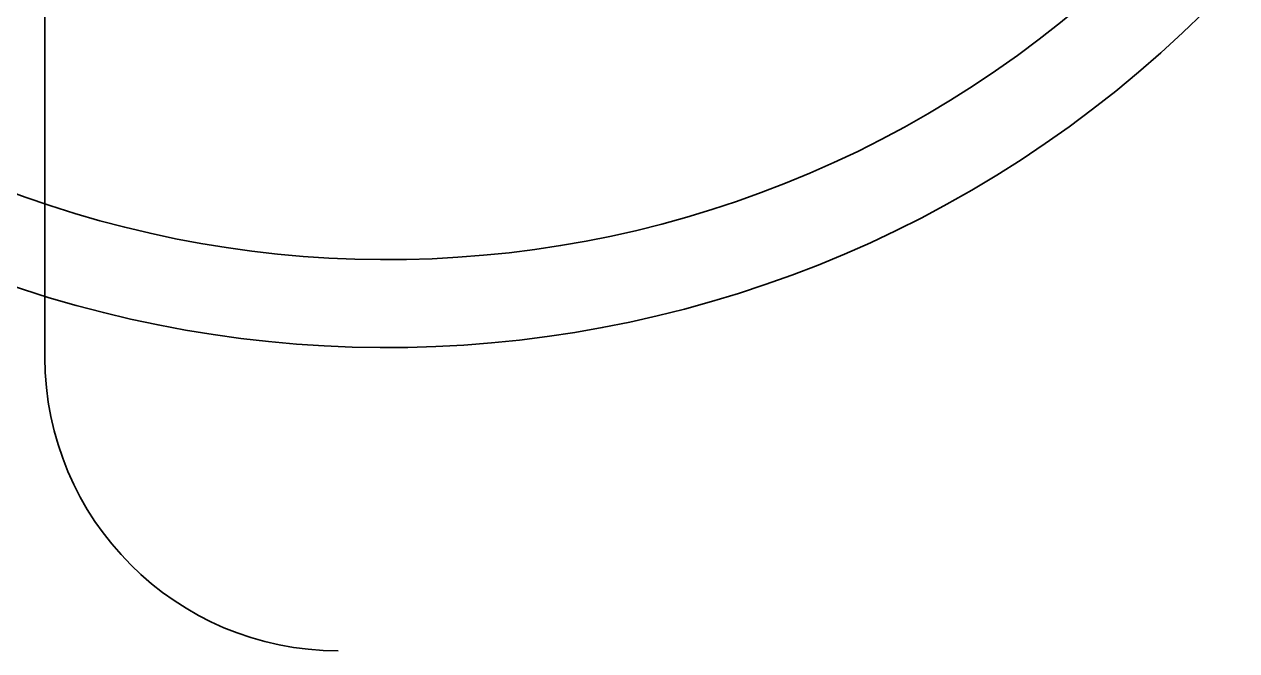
# Model space of a CAD drawing. Header units: millimetres. Extents: x -431 to 3717, y -325 to 2729.
# Drawn here: x 117.8 to 130.21, y 475 to 481.41 of the extents above; entities that cross this region are included whole.
import ezdxf

# ---------------------------------------------------------------- set-up
doc = ezdxf.new("R2010")
doc.units = ezdxf.units.MM

msp = doc.modelspace()

# ---------------------------------------------------------------- linework, layer by layer
at = {"color": 7, "linetype": 'Continuous', "lineweight": 35}
msp.add_line((118.015, 593.2), (118.015, 478), dxfattribs=at)
msp.add_line((118.015, 593.2), (118.015, 478), dxfattribs=at)
for centre, radius, start, end in [((121.515, 490), 24.5, 314.6585, 134.6585), ((121.515, 490), 24.5, 314.6585, 134.6585), ((121.515, 490), 21.5, 314.6585, 134.2993), ((121.515, 490), 18.5, 314.9113, 134.6585), ((121.515, 490), 24.5, 134.6585, 314.6585), ((121.515, 490), 24.5, 134.6585, 314.6585), ((121.515, 490), 21.5, 134.6585, 314.2993), ((121.515, 490), 18.5, 134.9113, 314.6585), ((121.515, 490), 11.9, 134.6585, 314.6585), ((121.515, 490), 11, 134.6585, 314.6585), ((121.515, 490), 11, 134.6585, 314.6585), ((121.015, 478), 3, 180, 270), ((121.015, 478), 3, 180, 270)]:
    msp.add_arc(centre, radius, start, end, dxfattribs=at)

doc.saveas('drawing.dxf')
